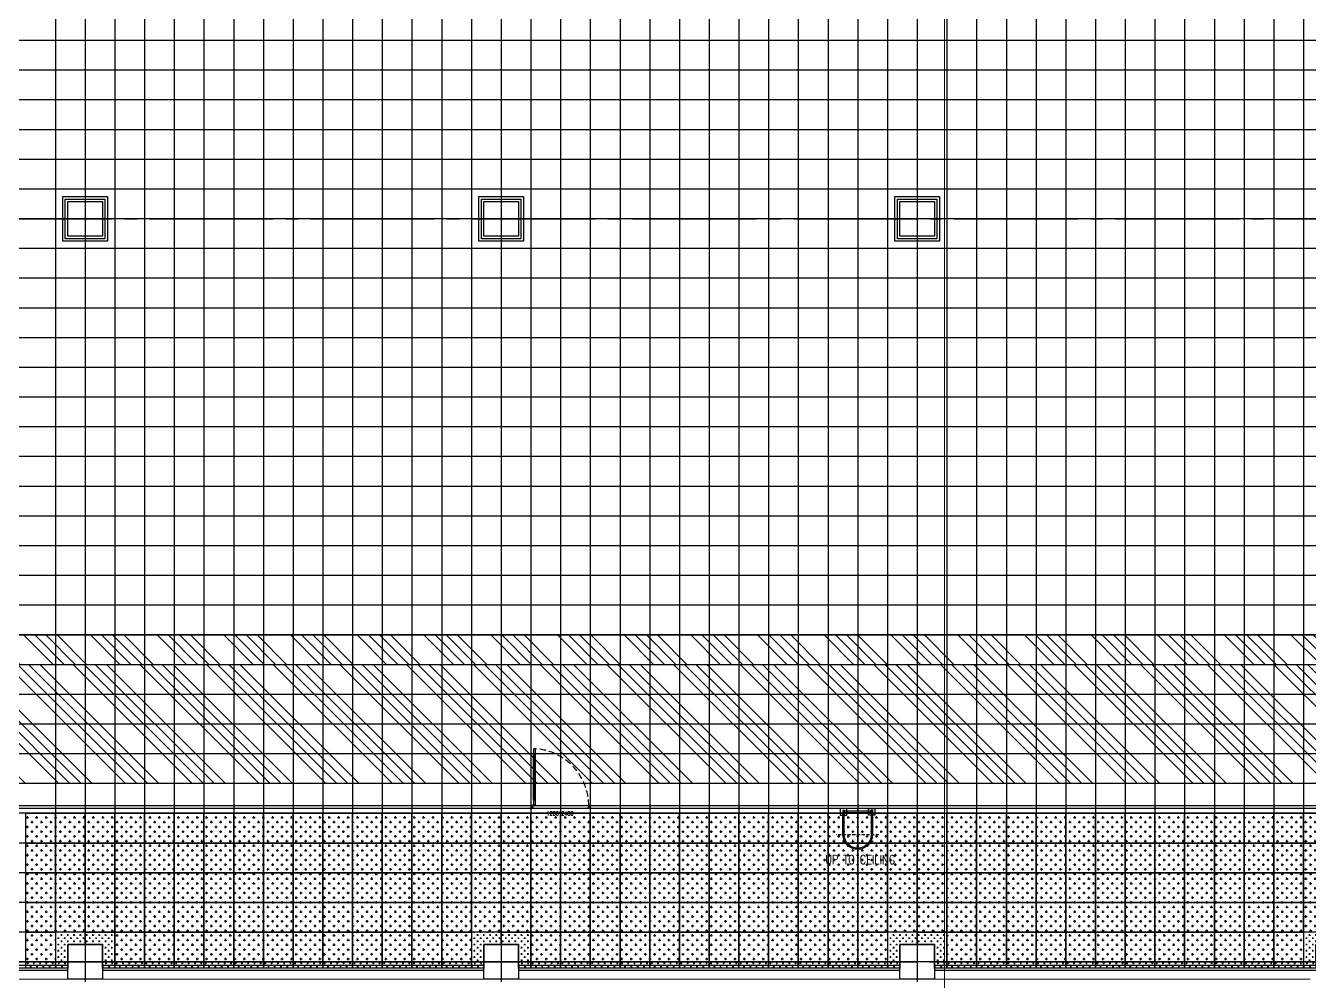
# Model space of a CAD drawing. Header units: millimetres. Extents: x -960 to 41501, y -1010 to 11880.
# Drawn here: x 10080 to 12672, y -39 to 1890 of the extents above; entities that cross this region are included whole.
import ezdxf
from ezdxf.enums import TextEntityAlignment as Align

# ---------------------------------------------------------------- set-up
doc = ezdxf.new("R2010")
doc.units = ezdxf.units.MM
doc.header["$LTSCALE"] = 100
for name, pattern in [('188K-SM-03-F10-ARCH-PA-Y2257103$0$18P6-SM-03-C40-ARCH-PA-Y2211058$0$DASHED', [19.05, 12.7, -6.35]), ('188K-SM-03-F10-ARCH-PA-Y2257103$0$AP5A-SM-03-F20-ARCH-PA-Y2230801+Y2230803$0$ALL-PA-TXT-Y2221201$0$DASHED', [19.05, 12.7, -6.35]), ('X-S-FAB-L10$0$COL-CEN-LIN', [3.25, 2.5, -0.25, 0.25, -0.25])]:
    doc.linetypes.add(name, pattern=pattern)
for name, color, linetype in [('0-XREF', 7, 'Continuous'), ('188K-SM-03-F10-ARCH-PA-Y2257103$0$K-0-TXT-高度', 53, 'Continuous'), ('188K-SM-03-F10-ARCH-PA-Y2257103$0$K-Door', 53, 'Continuous'), ('188K-SM-03-F10-ARCH-PA-Y2257103$0$K-P-LAD-420', 53, 'Continuous'), ('188K-SM-03-F10-ARCH-PA-Y2257103$0$K-P1S-4.2-單抗', 53, 'Continuous'), ('188K-SM-03-F10-ARCH-PA-Y2257103$0$K-岩棉 2hr 7.5-非抗', 53, 'Continuous'), ('188K-SM-03-F10-ARCH-RF-Y2257103$0$K-RF-0.55', 191, 'Continuous'), ('188K-SM-03-F10-ARCH-RF-Y2257103$0$K-RF-0.55-AREA', 6, 'Continuous'), ('188K-SM-03-F10-ARCH-RF-Y2257103$0$K-RF-動線-1500', 5, 'Continuous'), ('188K-SM-03-F10-ARCH-RF-Y2257103$0$K-RF-動線-1500-預降', 14, 'Continuous'), ('188K-SM-03-F10-ARCH-RF-Y2257103$0$K-格柵-不定尺', 80, 'Continuous'), ('188K-SM-03-F10-ARCH-RF-Y2257103$0$K-格柵-整', 30, 'Continuous'), ('X-S-FAB-L10$0$0-DIM-TXT', 8, 'Continuous'), ('X-S-FAB-L10$0$A-WALL-EX', 8, 'Continuous'), ('X-S-FAB-L10$0$BLOCK', 8, 'Continuous'), ('X-S-FAB-L10$0$CCL', 8, 'X-S-FAB-L10$0$COL-CEN-LIN'), ('X-S-FAB-L10$0$COL-S', 8, 'Continuous'), ('X-S-FAB-L10$0$S-FNDN', 8, 'Continuous')]:
    doc.layers.add(name, color=color, linetype=linetype)
doc.styles.add('188K-SM-03-F10-ARCH-PA-Y2257103$0$18P2-XFDP10$0$AA-TXT', font='simplex.shx', dxfattribs={"width": 0.8, "bigfont": 'chineset.shx'})
doc.styles.add('188K-SM-03-F10-ARCH-PA-Y2257103$0$AP5A-SM-03-F20-ARCH-PA-Y2230801+Y2230803$0$ALL-PA-TXT-Y2221201$0$Standard', font='txt.shx', dxfattribs={"bigfont": 'chineset.shx'})
doc.styles.add('X-S-FAB-L10$0$CHINA', font='simplex.shx', dxfattribs={"width": 0.75, "bigfont": 'chineset.shx'})
doc.styles.add('X-S-FAB-L10$0$Standard', font='', dxfattribs={"width": 0.8})
doc.styles.add('X-S-FAB-L10$0$TG_NOTE_TEXT', font='simplex.shx', dxfattribs={"width": 0.75, "bigfont": 'chineset.shx'})
doc.styles.get('X-S-FAB-L10$0$Standard').set_extended_font_data('Microsoft JhengHei')
pattern_1 = [(0, (7560, -8950), (6.35, 6.35), [3.175, -9.525]), (90, (7561.587, -8951.5875), (-6.35, 6.35), [3.175, -9.525])]
pattern_2 = [(0, (8399.9996, -8950.016), (6.35, 6.35), [3.175, -9.525]), (90, (8401.587, -8951.6035), (-6.35, 6.35), [3.175, -9.525])]

# ---------------------------------------------------------------- blocks, each defined once
blk = doc.blocks.new('X-S-FAB-L10$0$FAB2-L05')
at = {"layer": 'X-S-FAB-L10$0$CCL'}
for p, q in [((-15960, 11005), (-15960, 0)), ((-15120, 11005), (-15120, 0)), ((-14280, 11005), (-14280, 0)), ((-26880, 2220), (1210, 2220)), ((-26880, 720), (1210, 720))]:
    blk.add_line(p, q, dxfattribs=at)
at = {"layer": 'X-S-FAB-L10$0$COL-S'}
for points in [[(-15995, 2255), (-15925, 2255), (-15925, 2185), (-15995, 2185)], [(-15155, 2255), (-15085, 2255), (-15085, 2185), (-15155, 2185)], [(-14315, 2255), (-14245, 2255), (-14245, 2185), (-14315, 2185)], [(-15995, 755), (-15925, 755), (-15925, 685), (-15995, 685)], [(-15155, 755), (-15085, 755), (-15085, 685), (-15155, 685)], [(-14315, 755), (-14245, 755), (-14245, 685), (-14315, 685)]]:
    blk.add_lwpolyline(points, close=True, dxfattribs=at)
blk = doc.blocks.new('X-S-FAB-L10')
at = {"layer": 'X-S-FAB-L10$0$A-WALL-EX', "lineweight": 0, "flags": 128}
blk.add_lwpolyline([(12673.5, -35), (7705, -35)], dxfattribs=at)
at = {"layer": 'X-S-FAB-L10$0$COL-S'}
for p, q in [((10165, 1535), (10235, 1535)), ((10165, 1465), (10165, 1535)), ((10235, 1535), (10235, 1465)), ((11005, 1535), (11075, 1535)), ((11005, 1465), (11005, 1535)), ((11075, 1535), (11075, 1465)), ((11845, 1535), (11915, 1535)), ((11845, 1465), (11845, 1535)), ((11915, 1535), (11915, 1465)), ((10235, 1465), (10165, 1465)), ((11075, 1465), (11005, 1465)), ((11915, 1465), (11845, 1465)), ((10165, 35), (10235, 35)), ((10165, -35), (10165, 35)), ((10235, 35), (10235, -35)), ((11005, 35), (11075, 35)), ((11005, -35), (11005, 35)), ((11075, 35), (11075, -35)), ((11845, 35), (11915, 35)), ((11845, -35), (11845, 35)), ((11915, 35), (11915, -35)), ((10235, -35), (10165, -35)), ((11075, -35), (11005, -35)), ((11915, -35), (11845, -35))]:
    blk.add_line(p, q, dxfattribs=at)
at = {"layer": 'X-S-FAB-L10$0$S-FNDN', "lineweight": 0, "flags": 128}
for points in [[(11935, 9055), (4350, 9055), (4350, 7470), (9330, 7470), (9330, -55), (11935, -55), (11935, 4530), (11070, 4530), (11070, 5003), (11935, 5003)], [(11070, 4530), (11935, 4530), (11935, -55), (12665, -55), (12665, -270), (15175, -270), (15175, -55), (15905, -55), (15905, 4530), (16672.5, 4530), (16672.5, 5003), (15905, 5003), (15905, 9055), (11935, 9055), (11935, 5003), (11070, 5003)]]:
    blk.add_lwpolyline(points, close=True, dxfattribs=at)
at = {"layer": 'X-S-FAB-L10$0$BLOCK'}
blk.add_blockref('X-S-FAB-L10$0$FAB2-L05', (26160, -720), dxfattribs=at)
at = {"style": 'X-S-FAB-L10$0$TG_NOTE_TEXT', "width": 0.5, "flags": 1}
for p in [(7463.3, 9020), (18268.3, 8649), (11197.8, 4800.2), (16485.8, 4800.2), (25420.3, 2635), (13360, 320, 0), (7463.3, -33.3)]:
    blk.add_attdef('WH', text='', height=20, dxfattribs=at).set_placement(p, align=Align.BOTTOM_LEFT)
at = {"width": 0.5}
for style, p in [('X-S-FAB-L10$0$TG_NOTE_TEXT', (7585, 9020)), ('X-S-FAB-L10$0$TG_NOTE_TEXT', (18390, 8649)), ('X-S-FAB-L10$0$TG_NOTE_TEXT', (11117.5, 4813.5)), ('X-S-FAB-L10$0$TG_NOTE_TEXT', (16607.5, 4813.5)), ('X-S-FAB-L10$0$TG_NOTE_TEXT', (25350, 2635)), ('X-S-FAB-L10$0$Standard', (13129.4, 325, 0)), ('X-S-FAB-L10$0$TG_NOTE_TEXT', (7585, -20))]:
    blk.add_attdef('DESC', text='', height=10, dxfattribs=dict(at, style=style)).set_placement(p, align=Align.BOTTOM_LEFT)
for tag, style, p in [('TYPE', 'X-S-FAB-L10$0$TG_NOTE_TEXT', (7619.3, 9020)), ('NO', 'X-S-FAB-L10$0$TG_NOTE_TEXT', (7650.1, 9020)), ('TYPE', 'X-S-FAB-L10$0$TG_NOTE_TEXT', (18424.2, 8649)), ('NO', 'X-S-FAB-L10$0$TG_NOTE_TEXT', (18455, 8649)), ('NO', 'X-S-FAB-L10$0$TG_NOTE_TEXT', (11088.6, 4813.5)), ('TYPE', 'X-S-FAB-L10$0$TG_NOTE_TEXT', (11151.8, 4813.5)), ('TYPE', 'X-S-FAB-L10$0$TG_NOTE_TEXT', (16641.8, 4813.5)), ('NO', 'X-S-FAB-L10$0$TG_NOTE_TEXT', (16672.6, 4813.5)), ('NO', 'X-S-FAB-L10$0$TG_NOTE_TEXT', (25313, 2635)), ('TYPE', 'X-S-FAB-L10$0$TG_NOTE_TEXT', (25350, 2635)), ('NO', 'X-S-FAB-L10$0$Standard', (13100, 320, 0)), ('TYPE', 'X-S-FAB-L10$0$Standard', (13129.4, 320, 0)), ('TYPE', 'X-S-FAB-L10$0$TG_NOTE_TEXT', (7619.3, -20)), ('NO', 'X-S-FAB-L10$0$TG_NOTE_TEXT', (7650.1, -20))]:
    blk.add_attdef(tag, text='', height=10, dxfattribs=dict(at, style=style)).set_placement(p, align=Align.BOTTOM_RIGHT)
at = {"style": 'X-S-FAB-L10$0$TG_NOTE_TEXT', "width": 0.5, "flags": 1}
for rotation, p in [(180, (43, 7480)), (180, (943, 7480)), (90, (24310, 3717.8)), (270, (17080, 1711.7))]:
    blk.add_attdef('WH', text='', height=20, rotation=rotation, dxfattribs=at).set_placement(p, align=Align.BOTTOM_LEFT)
at = {"width": 0.5}
for rotation, style, p in [(180, 'X-S-FAB-L10$0$Standard', (317.6, 7480)), (180, 'X-S-FAB-L10$0$Standard', (1217.6, 7480)), (90, 'X-S-FAB-L10$0$TG_NOTE_TEXT', (24310, 3647.5)), (270, 'X-S-FAB-L10$0$TG_NOTE_TEXT', (17080, 1605))]:
    blk.add_attdef('DESC', text='', height=10, rotation=rotation, dxfattribs=dict(at, style=style)).set_placement(p, align=Align.BOTTOM_LEFT)
for tag, rotation, style, p in [('TYPE', 180, 'X-S-FAB-L10$0$Standard', (317.6, 7480)), ('NO', 180, 'X-S-FAB-L10$0$Standard', (347, 7480)), ('TYPE', 180, 'X-S-FAB-L10$0$Standard', (1217.6, 7480)), ('NO', 180, 'X-S-FAB-L10$0$Standard', (1247, 7480)), ('TYPE', 90, 'X-S-FAB-L10$0$TG_NOTE_TEXT', (24310, 3647.5)), ('NO', 90, 'X-S-FAB-L10$0$TG_NOTE_TEXT', (24310, 3610.5)), ('TYPE', 270, 'X-S-FAB-L10$0$TG_NOTE_TEXT', (17080, 1605)), ('NO', 270, 'X-S-FAB-L10$0$TG_NOTE_TEXT', (17080, 1573))]:
    blk.add_attdef(tag, text='', height=10, rotation=rotation, dxfattribs=dict(at, style=style)).set_placement(p, align=Align.BOTTOM_RIGHT)
at = {"layer": 'X-S-FAB-L10$0$0-DIM-TXT', "style": 'X-S-FAB-L10$0$CHINA', "width": 0.75}
for p in [(667.4, 7855.1, -2689.4), (22627.4, 6728.8), (25644.7, 6728.8), (24778.8, 5569.1), (1118.3, 4980), (417.8, 4594.6), (23874.8, 4355), (22927.4, 4330.1), (23749.9, 3901.4), (417.8, 3765.2), (1118.3, 3730), (417.8, 3115.8), (536.9, 2227.8), (16909, 1782.7), (888.4, 880.5), (16977.4, 750), (18878.8, 750), (25641.2, 553.2), (21364, 526.9)]:
    blk.add_attdef('HIG', text='', height=80, dxfattribs=at).set_placement(p, align=Align.MIDDLE_LEFT)
blk = doc.blocks.new('188K-SM-03-F10-ARCH-RF-Y2257103$0$格柵-60x60')
h = blk.add_hatch()
h.set_pattern_fill('CROSS', color=256, scale=1.5)
h.set_pattern_definition([(0, (-67309.572, -18158.226), (9.525, 9.525), [4.7625, -14.2875]), (90, (-67307.191, -18160.607), (-9.525, 9.525), [4.7625, -14.2875])])
h.paths.add_polyline_path([(0, 60), (60, 60), (60, 0), (0, 0)])
blk.add_lwpolyline([(0, 60), (60, 60), (60, 0), (0, 0)], close=True)
blk = doc.blocks.new('188K-SM-03-F10-ARCH-RF-Y2257103')
at = {"layer": '188K-SM-03-F10-ARCH-RF-Y2257103$0$K-RF-動線-1500'}
h = blk.add_hatch(dxfattribs=at)
h.set_pattern_fill('ANSI34', color=256, scale=5, angle=90)
h.paths.add_polyline_path([(1845, 600.1), (16750, 600), (16750, 360), (1845, 360)])
at = {"layer": '188K-SM-03-F10-ARCH-RF-Y2257103$0$K-RF-動線-1500-預降'}
h = blk.add_hatch(dxfattribs=at)
h.set_pattern_fill('ANSI34', color=256, scale=5, angle=90)
h.set_pattern_definition([(135, (-310, 0.09), (-67.3519, -67.3519), []), (135, (-310, 22.54), (-67.3519, -67.3519), []), (135, (-310, 44.99), (-67.3519, -67.3519), []), (135, (-310, 67.44), (-67.3519, -67.3519), [])])
h.paths.add_polyline_path([(1845, 660.1), (16440, 659.9), (16440, 599.9), (1845, 600.1)])
at = {"layer": '188K-SM-03-F10-ARCH-RF-Y2257103$0$K-格柵-不定尺'}
h = blk.add_hatch(dxfattribs=at)
h.set_pattern_fill('CROSS', color=256)
h.set_pattern_definition(pattern_1)
edge = h.paths.add_edge_path()
edge.add_line((10140, 0), (10165, 0))
edge.add_line((10165, 0), (10165, 35))
edge.add_line((10165, 35), (10200, 35))
edge.add_line((10200, 35), (10200, 60))
edge.add_line((10200, 60), (10140, 60))
edge.add_line((10140, 60), (10140, 0))
h = blk.add_hatch(dxfattribs=at)
h.set_pattern_fill('CROSS', color=256)
h.set_pattern_definition(pattern_1)
edge = h.paths.add_edge_path()
edge.add_line((10260, 0), (10235, 0))
edge.add_line((10235, 0), (10235, 35))
edge.add_line((10235, 35), (10200, 35))
edge.add_line((10200, 35), (10200, 60))
edge.add_line((10200, 60), (10260, 60))
edge.add_line((10260, 60), (10260, 0))
h = blk.add_hatch(dxfattribs=at)
h.set_pattern_fill('CROSS', color=256)
h.set_pattern_definition(pattern_2)
edge = h.paths.add_edge_path()
edge.add_line((10980, 0), (11005, 0))
edge.add_line((11005, 0), (11005, 35))
edge.add_line((11005, 35), (11040, 35))
edge.add_line((11040, 35), (11040, 60))
edge.add_line((11040, 60), (10980, 60))
edge.add_line((10980, 60), (10980, 0))
h = blk.add_hatch(dxfattribs=at)
h.set_pattern_fill('CROSS', color=256)
h.set_pattern_definition(pattern_2)
edge = h.paths.add_edge_path()
edge.add_line((11100, 0), (11075, 0))
edge.add_line((11075, 0), (11075, 35))
edge.add_line((11075, 35), (11040, 35))
edge.add_line((11040, 35), (11040, 60))
edge.add_line((11040, 60), (11100, 60))
edge.add_line((11100, 60), (11100, 0))
h = blk.add_hatch(dxfattribs=at)
h.set_pattern_fill('CROSS', color=256)
h.set_pattern_definition([(0, (9239.9994, -8950), (6.35, 6.35), [3.175, -9.525]), (90, (9241.587, -8951.5875), (-6.35, 6.35), [3.175, -9.525])])
edge = h.paths.add_edge_path()
edge.add_line((11820, 0), (11845, 0))
edge.add_line((11845, 0), (11845, 35))
edge.add_line((11845, 35), (11880, 35))
edge.add_line((11880, 35), (11880, 60))
edge.add_line((11880, 60), (11820, 60))
edge.add_line((11820, 60), (11820, 0))
h = blk.add_hatch(dxfattribs=at)
h.set_pattern_fill('CROSS', color=256)
h.set_pattern_definition([(0, (9240, -8950), (6.35, 6.35), [3.175, -9.525]), (90, (9241.5875, -8951.5875), (-6.35, 6.35), [3.175, -9.525])])
edge = h.paths.add_edge_path()
edge.add_line((11940, 0), (11915, 0))
edge.add_line((11915, 0), (11915, 35))
edge.add_line((11915, 35), (11880, 35))
edge.add_line((11880, 35), (11880, 60))
edge.add_line((11880, 60), (11940, 60))
edge.add_line((11940, 60), (11940, 0))
h = blk.add_hatch(dxfattribs=at)
h.set_pattern_fill('CROSS', color=256)
h.set_pattern_definition([(0, (10079.999, -8950), (6.35, 6.35), [3.175, -9.525]), (90, (10081.587, -8951.5875), (-6.35, 6.35), [3.175, -9.525])])
edge = h.paths.add_edge_path()
edge.add_line((12660, 0), (12685, 0))
edge.add_line((12685, 0), (12685, 35))
edge.add_line((12685, 35), (12720, 35))
edge.add_line((12720, 35), (12720, 60))
edge.add_line((12720, 60), (12660, 60))
edge.add_line((12660, 60), (12660, 0))
h = blk.add_hatch(dxfattribs=at)
h.set_pattern_fill('CROSS', color=256)
h.set_pattern_definition([(0, (7955.0004, -8949.99), (6.35, 6.35), [3.175, -9.525]), (90, (7956.588, -8951.5775), (-6.35, 6.35), [3.175, -9.525])])
h.paths.add_polyline_path([(10080, 0), (10140, 0), (10140, -12.5), (10080, -12.5)])
h = blk.add_hatch(dxfattribs=at)
h.set_pattern_fill('CROSS', color=256)
h.set_pattern_definition([(0, (8974.9996, -8949.99), (6.35, 6.35), [3.175, -9.525]), (90, (8976.587, -8951.5775), (-6.35, 6.35), [3.175, -9.525])])
h.paths.add_polyline_path([(11100, 0), (11160, 0), (11160, -12.5), (11100, -12.5)])
h = blk.add_hatch(dxfattribs=at)
h.set_pattern_fill('CROSS', color=256)
h.set_pattern_definition([(0, (9035, -8949.99), (6.35, 6.35), [3.175, -9.525]), (90, (9036.587, -8951.5775), (-6.35, 6.35), [3.175, -9.525])])
h.paths.add_polyline_path([(11160, 0), (11220, 0), (11220, -12.5), (11160, -12.5)])
h = blk.add_hatch(dxfattribs=at)
h.set_pattern_fill('CROSS', color=256)
h.set_pattern_definition([(0, (9095, -8949.99), (6.35, 6.35), [3.175, -9.525]), (90, (9096.5874, -8951.5775), (-6.35, 6.35), [3.175, -9.525])])
h.paths.add_polyline_path([(11220, 0), (11280, 0), (11280, -12.5), (11220, -12.5)])
h = blk.add_hatch(dxfattribs=at)
h.set_pattern_fill('CROSS', color=256)
h.set_pattern_definition([(0, (9155, -8949.99), (6.35, 6.35), [3.175, -9.525]), (90, (9156.5875, -8951.5775), (-6.35, 6.35), [3.175, -9.525])])
h.paths.add_polyline_path([(11280, 0), (11340, 0), (11340, -12.5), (11280, -12.5)])
h = blk.add_hatch(dxfattribs=at)
h.set_pattern_fill('CROSS', color=256)
h.set_pattern_definition([(0, (9215, -8949.99), (6.35, 6.35), [3.175, -9.525]), (90, (9216.5876, -8951.5775), (-6.35, 6.35), [3.175, -9.525])])
h.paths.add_polyline_path([(11340, 0), (11400, 0), (11400, -12.5), (11340, -12.5)])
h = blk.add_hatch(dxfattribs=at)
h.set_pattern_fill('CROSS', color=256)
h.set_pattern_definition([(0, (9275, -8949.99), (6.35, 6.35), [3.175, -9.525]), (90, (9276.588, -8951.5775), (-6.35, 6.35), [3.175, -9.525])])
h.paths.add_polyline_path([(11400, 0), (11460, 0), (11460, -12.5), (11400, -12.5)])
h = blk.add_hatch(dxfattribs=at)
h.set_pattern_fill('CROSS', color=256)
h.set_pattern_definition([(0, (9335.0004, -8949.99), (6.35, 6.35), [3.175, -9.525]), (90, (9336.588, -8951.5775), (-6.35, 6.35), [3.175, -9.525])])
h.paths.add_polyline_path([(11460, 0), (11520, 0), (11520, -12.5), (11460, -12.5)])
h = blk.add_hatch(dxfattribs=at)
h.set_pattern_fill('CROSS', color=256)
h.set_pattern_definition([(0, (9395.0006, -8949.99), (6.35, 6.35), [3.175, -9.525]), (90, (9396.588, -8951.5775), (-6.35, 6.35), [3.175, -9.525])])
h.paths.add_polyline_path([(11520, 0), (11580, 0), (11580, -12.5), (11520, -12.5)])
h = blk.add_hatch(dxfattribs=at)
h.set_pattern_fill('CROSS', color=256)
h.set_pattern_definition([(0, (9455, -8949.99), (6.35, 6.35), [3.175, -9.525]), (90, (9456.587, -8951.5775), (-6.35, 6.35), [3.175, -9.525])])
h.paths.add_polyline_path([(11580, 0), (11640, 0), (11640, -12.5), (11580, -12.5)])
h = blk.add_hatch(dxfattribs=at)
h.set_pattern_fill('CROSS', color=256)
h.set_pattern_definition([(0, (9515, -8949.99), (6.35, 6.35), [3.175, -9.525]), (90, (9516.5874, -8951.5775), (-6.35, 6.35), [3.175, -9.525])])
h.paths.add_polyline_path([(11640, 0), (11700, 0), (11700, -12.5), (11640, -12.5)])
h = blk.add_hatch(dxfattribs=at)
h.set_pattern_fill('CROSS', color=256)
h.set_pattern_definition([(0, (9575, -8949.99), (6.35, 6.35), [3.175, -9.525]), (90, (9576.5875, -8951.5775), (-6.35, 6.35), [3.175, -9.525])])
h.paths.add_polyline_path([(11700, 0), (11760, 0), (11760, -12.5), (11700, -12.5)])
h = blk.add_hatch(dxfattribs=at)
h.set_pattern_fill('CROSS', color=256)
h.set_pattern_definition([(0, (9635, -8949.99), (6.35, 6.35), [3.175, -9.525]), (90, (9636.5876, -8951.5775), (-6.35, 6.35), [3.175, -9.525])])
h.paths.add_polyline_path([(11760, 0), (11820, 0), (11820, -12.5), (11760, -12.5)])
h = blk.add_hatch(dxfattribs=at)
h.set_pattern_fill('CROSS', color=256)
h.set_pattern_definition([(0, (10499.999, -8949.99), (6.35, 6.35), [3.175, -9.525]), (90, (10501.587, -8951.5775), (-6.35, 6.35), [3.175, -9.525])])
h.paths.add_polyline_path([(12660, 0), (12685, 0), (12685, -12.5), (12660, -12.5)])
h = blk.add_hatch(dxfattribs=at)
h.set_pattern_fill('CROSS', color=256)
h.set_pattern_definition([(0, (7980, -8950), (6.35, 6.35), [3.175, -9.525]), (90, (7981.5874, -8951.5875), (-6.35, 6.35), [3.175, -9.525])])
h.paths.add_polyline_path([(10140, 0), (10165, 0), (10165, -12.5), (10140, -12.5)])
h = blk.add_hatch(dxfattribs=at)
h.set_pattern_fill('CROSS', color=256)
h.set_pattern_definition([(0, (8075, -8950), (6.35, 6.35), [3.175, -9.525]), (90, (8076.587, -8951.5875), (-6.35, 6.35), [3.175, -9.525])])
h.paths.add_polyline_path([(10235, 0), (10260, 0), (10260, -12.5), (10235, -12.5)])
h = blk.add_hatch(dxfattribs=at)
h.set_pattern_fill('CROSS', color=256)
h.set_pattern_definition([(0, (8135, -8950.006), (6.35, 6.35), [3.175, -9.525]), (90, (8136.587, -8951.5935), (-6.35, 6.35), [3.175, -9.525])])
h.paths.add_polyline_path([(10260, 0), (10320, 0), (10320, -12.5), (10260, -12.5)])
h = blk.add_hatch(dxfattribs=at)
h.set_pattern_fill('CROSS', color=256)
h.set_pattern_definition([(0, (8195, -8950.006), (6.35, 6.35), [3.175, -9.525]), (90, (8196.5874, -8951.5935), (-6.35, 6.35), [3.175, -9.525])])
h.paths.add_polyline_path([(10320, 0), (10380, 0), (10380, -12.5), (10320, -12.5)])
h = blk.add_hatch(dxfattribs=at)
h.set_pattern_fill('CROSS', color=256)
h.set_pattern_definition([(0, (8255, -8950.006), (6.35, 6.35), [3.175, -9.525]), (90, (8256.5875, -8951.5935), (-6.35, 6.35), [3.175, -9.525])])
h.paths.add_polyline_path([(10380, 0), (10440, 0), (10440, -12.5), (10380, -12.5)])
h = blk.add_hatch(dxfattribs=at)
h.set_pattern_fill('CROSS', color=256)
h.set_pattern_definition([(0, (8315, -8950.006), (6.35, 6.35), [3.175, -9.525]), (90, (8316.5876, -8951.5935), (-6.35, 6.35), [3.175, -9.525])])
h.paths.add_polyline_path([(10440, 0), (10500, 0), (10500, -12.5), (10440, -12.5)])
h = blk.add_hatch(dxfattribs=at)
h.set_pattern_fill('CROSS', color=256)
h.set_pattern_definition([(0, (8375, -8950.006), (6.35, 6.35), [3.175, -9.525]), (90, (8376.588, -8951.5935), (-6.35, 6.35), [3.175, -9.525])])
h.paths.add_polyline_path([(10500, 0), (10560, 0), (10560, -12.5), (10500, -12.5)])
h = blk.add_hatch(dxfattribs=at)
h.set_pattern_fill('CROSS', color=256)
h.set_pattern_definition([(0, (8435.0004, -8950.006), (6.35, 6.35), [3.175, -9.525]), (90, (8436.588, -8951.5935), (-6.35, 6.35), [3.175, -9.525])])
h.paths.add_polyline_path([(10560, 0), (10620, 0), (10620, -12.5), (10560, -12.5)])
h = blk.add_hatch(dxfattribs=at)
h.set_pattern_fill('CROSS', color=256)
h.set_pattern_definition([(0, (8495.0006, -8950.006), (6.35, 6.35), [3.175, -9.525]), (90, (8496.588, -8951.5935), (-6.35, 6.35), [3.175, -9.525])])
h.paths.add_polyline_path([(10620, 0), (10680, 0), (10680, -12.5), (10620, -12.5)])
h = blk.add_hatch(dxfattribs=at)
h.set_pattern_fill('CROSS', color=256)
h.set_pattern_definition([(0, (8555.001, -8950.006), (6.35, 6.35), [3.175, -9.525]), (90, (8556.588, -8951.5935), (-6.35, 6.35), [3.175, -9.525])])
h.paths.add_polyline_path([(10680, 0), (10740, 0), (10740, -12.5), (10680, -12.5)])
h = blk.add_hatch(dxfattribs=at)
h.set_pattern_fill('CROSS', color=256)
h.set_pattern_definition([(0, (8615, -8950.006), (6.35, 6.35), [3.175, -9.525]), (90, (8616.5874, -8951.5935), (-6.35, 6.35), [3.175, -9.525])])
h.paths.add_polyline_path([(10740, 0), (10800, 0), (10800, -12.5), (10740, -12.5)])
h = blk.add_hatch(dxfattribs=at)
h.set_pattern_fill('CROSS', color=256)
h.set_pattern_definition([(0, (8675, -8950.006), (6.35, 6.35), [3.175, -9.525]), (90, (8676.5875, -8951.5935), (-6.35, 6.35), [3.175, -9.525])])
h.paths.add_polyline_path([(10800, 0), (10860, 0), (10860, -12.5), (10800, -12.5)])
h = blk.add_hatch(dxfattribs=at)
h.set_pattern_fill('CROSS', color=256)
h.set_pattern_definition([(0, (8735, -8950.006), (6.35, 6.35), [3.175, -9.525]), (90, (8736.5876, -8951.5935), (-6.35, 6.35), [3.175, -9.525])])
h.paths.add_polyline_path([(10860, 0), (10920, 0), (10920, -12.5), (10860, -12.5)])
h = blk.add_hatch(dxfattribs=at)
h.set_pattern_fill('CROSS', color=256)
h.set_pattern_definition([(0, (8795, -8950.006), (6.35, 6.35), [3.175, -9.525]), (90, (8796.588, -8951.5935), (-6.35, 6.35), [3.175, -9.525])])
h.paths.add_polyline_path([(10920, 0), (10980, 0), (10980, -12.5), (10920, -12.5)])
h = blk.add_hatch(dxfattribs=at)
h.set_pattern_fill('CROSS', color=256)
h.set_pattern_definition([(0, (8820, -8950.016), (6.35, 6.35), [3.175, -9.525]), (90, (8821.587, -8951.6035), (-6.35, 6.35), [3.175, -9.525])])
h.paths.add_polyline_path([(10980, 0), (11005, 0), (11005, -12.5), (10980, -12.5)])
h = blk.add_hatch(dxfattribs=at)
h.set_pattern_fill('CROSS', color=256)
h.set_pattern_definition([(0, (8914.9996, -8950.016), (6.35, 6.35), [3.175, -9.525]), (90, (8916.587, -8951.6035), (-6.35, 6.35), [3.175, -9.525])])
h.paths.add_polyline_path([(11075, 0), (11100, 0), (11100, -12.5), (11075, -12.5)])
h = blk.add_hatch(dxfattribs=at)
h.set_pattern_fill('CROSS', color=256)
h.set_pattern_definition([(0, (9659.9996, -8950), (6.35, 6.35), [3.175, -9.525]), (90, (9661.587, -8951.5875), (-6.35, 6.35), [3.175, -9.525])])
h.paths.add_polyline_path([(11820, 0), (11845, 0), (11845, -12.5), (11820, -12.5)])
h = blk.add_hatch(dxfattribs=at)
h.set_pattern_fill('CROSS', color=256)
h.set_pattern_definition([(0, (9755, -8950), (6.35, 6.35), [3.175, -9.525]), (90, (9756.5876, -8951.5875), (-6.35, 6.35), [3.175, -9.525])])
h.paths.add_polyline_path([(11915, 0), (11940, 0), (11940, -12.5), (11915, -12.5)])
h = blk.add_hatch(dxfattribs=at)
h.set_pattern_fill('CROSS', color=256)
h.set_pattern_definition([(0, (9814.9996, -8950), (6.35, 6.35), [3.175, -9.525]), (90, (9816.587, -8951.5875), (-6.35, 6.35), [3.175, -9.525])])
h.paths.add_polyline_path([(11940, 0), (12000, 0), (12000, -12.5), (11940, -12.5)])
h = blk.add_hatch(dxfattribs=at)
h.set_pattern_fill('CROSS', color=256)
h.set_pattern_definition([(0, (9875, -8950), (6.35, 6.35), [3.175, -9.525]), (90, (9876.587, -8951.5875), (-6.35, 6.35), [3.175, -9.525])])
h.paths.add_polyline_path([(12000, 0), (12060, 0), (12060, -12.5), (12000, -12.5)])
h = blk.add_hatch(dxfattribs=at)
h.set_pattern_fill('CROSS', color=256)
h.set_pattern_definition([(0, (9935, -8950), (6.35, 6.35), [3.175, -9.525]), (90, (9936.5874, -8951.5875), (-6.35, 6.35), [3.175, -9.525])])
h.paths.add_polyline_path([(12060, 0), (12120, 0), (12120, -12.5), (12060, -12.5)])
h = blk.add_hatch(dxfattribs=at)
h.set_pattern_fill('CROSS', color=256)
h.set_pattern_definition([(0, (9995, -8950), (6.35, 6.35), [3.175, -9.525]), (90, (9996.5875, -8951.5875), (-6.35, 6.35), [3.175, -9.525])])
h.paths.add_polyline_path([(12120, 0), (12180, 0), (12180, -12.5), (12120, -12.5)])
h = blk.add_hatch(dxfattribs=at)
h.set_pattern_fill('CROSS', color=256)
h.set_pattern_definition([(0, (10055, -8950), (6.35, 6.35), [3.175, -9.525]), (90, (10056.5876, -8951.5875), (-6.35, 6.35), [3.175, -9.525])])
h.paths.add_polyline_path([(12180, 0), (12240, 0), (12240, -12.5), (12180, -12.5)])
h = blk.add_hatch(dxfattribs=at)
h.set_pattern_fill('CROSS', color=256)
h.set_pattern_definition([(0, (10115, -8950), (6.35, 6.35), [3.175, -9.525]), (90, (10116.588, -8951.5875), (-6.35, 6.35), [3.175, -9.525])])
h.paths.add_polyline_path([(12240, 0), (12300, 0), (12300, -12.5), (12240, -12.5)])
h = blk.add_hatch(dxfattribs=at)
h.set_pattern_fill('CROSS', color=256)
h.set_pattern_definition([(0, (10175.0004, -8950), (6.35, 6.35), [3.175, -9.525]), (90, (10176.588, -8951.5875), (-6.35, 6.35), [3.175, -9.525])])
h.paths.add_polyline_path([(12300, 0), (12360, 0), (12360, -12.5), (12300, -12.5)])
h = blk.add_hatch(dxfattribs=at)
h.set_pattern_fill('CROSS', color=256)
h.set_pattern_definition([(0, (10235.0006, -8950), (6.35, 6.35), [3.175, -9.525]), (90, (10236.588, -8951.5875), (-6.35, 6.35), [3.175, -9.525])])
h.paths.add_polyline_path([(12360, 0), (12420, 0), (12420, -12.5), (12360, -12.5)])
h = blk.add_hatch(dxfattribs=at)
h.set_pattern_fill('CROSS', color=256)
h.set_pattern_definition([(0, (10295, -8950), (6.35, 6.35), [3.175, -9.525]), (90, (10296.587, -8951.5875), (-6.35, 6.35), [3.175, -9.525])])
h.paths.add_polyline_path([(12420, 0), (12480, 0), (12480, -12.5), (12420, -12.5)])
h = blk.add_hatch(dxfattribs=at)
h.set_pattern_fill('CROSS', color=256)
h.set_pattern_definition([(0, (10355, -8950), (6.35, 6.35), [3.175, -9.525]), (90, (10356.5874, -8951.5875), (-6.35, 6.35), [3.175, -9.525])])
h.paths.add_polyline_path([(12480, 0), (12540, 0), (12540, -12.5), (12480, -12.5)])
h = blk.add_hatch(dxfattribs=at)
h.set_pattern_fill('CROSS', color=256)
h.set_pattern_definition([(0, (10415, -8950), (6.35, 6.35), [3.175, -9.525]), (90, (10416.5875, -8951.5875), (-6.35, 6.35), [3.175, -9.525])])
h.paths.add_polyline_path([(12540, 0), (12600, 0), (12600, -12.5), (12540, -12.5)])
h = blk.add_hatch(dxfattribs=at)
h.set_pattern_fill('CROSS', color=256)
h.set_pattern_definition([(0, (10475, -8950), (6.35, 6.35), [3.175, -9.525]), (90, (10476.5876, -8951.5875), (-6.35, 6.35), [3.175, -9.525])])
h.paths.add_polyline_path([(12600, 0), (12660, 0), (12660, -12.5), (12600, -12.5)])
at = {"layer": '188K-SM-03-F10-ARCH-RF-Y2257103$0$K-RF-0.55'}
for p, q in [((12420, 9035), (12420, -12.5)), ((12480, 9035), (12480, -12.5)), ((12540, 9035), (12540, -12.5)), ((12600, 9035), (12600, -12.5)), ((12660, 9035), (12660, -12.5)), ((10140, 9012.5), (10140, -12.5)), ((10260, 9012.5), (10260, -12.5)), ((10320, 9012.5), (10320, -12.5)), ((10380, 9012.5), (10380, -12.5)), ((10440, 9012.5), (10440, -12.5)), ((10500, 9012.5), (10500, -12.5)), ((10560, 9012.5), (10560, -12.5)), ((10620, 9012.5), (10620, -12.5)), ((10680, 9012.5), (10680, -12.5)), ((10740, 9012.5), (10740, -12.5)), ((10800, 9012.5), (10800, -12.5)), ((10860, 9012.5), (10860, -12.5)), ((10920, 9012.5), (10920, -12.5)), ((10980, 9012.5), (10980, -12.5)), ((11820, 9012.5), (11820, -12.5)), ((11940, 8990), (11940, -12.5)), ((12000, 8990), (12000, -12.5)), ((12060, 8990), (12060, -12.5)), ((12120, 8990), (12120, -12.5)), ((12180, 8990), (12180, -12.5)), ((12240, 8990), (12240, -12.5)), ((12300, 8990), (12300, -12.5)), ((12360, 8990), (12360, -12.5)), ((10200, 8965), (10200, 35)), ((11880, 8965), (11880, 35)), ((11100, 4517.5), (11100, -12.5)), ((11160, 4517.5), (11160, -12.5)), ((11220, 4517.5), (11220, -12.5)), ((11280, 4517.5), (11280, -12.5)), ((11340, 4517.5), (11340, -12.5)), ((11400, 4517.5), (11400, -12.5)), ((11460, 4517.5), (11460, -12.5)), ((11520, 4517.5), (11520, -12.5)), ((11580, 4517.5), (11580, -12.5)), ((11640, 4517.5), (11640, -12.5)), ((11700, 4517.5), (11700, -12.5)), ((11760, 4517.5), (11760, -12.5)), ((11040, 4465), (11040, 35)), ((16750, 1860), (1845, 1860)), ((16750, 1800), (1845, 1800)), ((16750, 1740), (1845, 1740)), ((16750, 1680), (1845, 1680)), ((16750, 1620), (1845, 1620)), ((16750, 1560), (1845, 1560)), ((16750, 1500), (1845, 1500)), ((16750, 1440), (1845, 1440)), ((16750, 1380), (1845, 1380)), ((16750, 1320), (1845, 1320)), ((16750, 1260), (1845, 1260)), ((16750, 1200), (1845, 1200)), ((16750, 1140), (1845, 1140)), ((16750, 1080), (1845, 1080)), ((16750, 1020), (1845, 1020)), ((16750, 960), (1845, 960)), ((16750, 900), (1845, 900)), ((16750, 840), (1845, 840)), ((16750, 780), (1845, 780)), ((16750, 720), (1845, 720)), ((16750, 660), (1845, 660)), ((16750, 600), (1845, 600)), ((16750, 540), (1845, 540)), ((16750, 480), (1845, 480)), ((16750, 420), (1845, 420)), ((16750, 360), (1845, 360)), ((12960, 300), (1845, 300)), ((12960, 240), (1845, 240)), ((12960, 180), (1845, 180)), ((12960, 120), (1845, 120)), ((12960, 60), (1845, 60)), ((16750, 0), (1845, 0))]:
    blk.add_line(p, q, dxfattribs=at)
at = {"layer": '188K-SM-03-F10-ARCH-RF-Y2257103$0$K-RF-0.55-AREA', "elevation": 0}
blk.add_lwpolyline([(12685, -12.5), (11915, -12.5), (11915, 35), (11845, 35), (11845, -12.5), (11075, -12.5), (11075, 35), (11005, 35), (11005, -12.5), (10235, -12.5), (10235, 35), (10165, 35), (10165, -12.5), (9395, -12.5)], dxfattribs=at)
at = {"layer": '188K-SM-03-F10-ARCH-RF-Y2257103$0$K-RF-0.55-AREA'}
for points in [[(10165, 1535), (10235, 1535), (10235, 1465), (10165, 1465)], [(11005, 1535), (11075, 1535), (11075, 1465), (11005, 1465)], [(11845, 1535), (11915, 1535), (11915, 1465), (11845, 1465)]]:
    blk.add_lwpolyline(points, close=True, dxfattribs=at)
at = {"layer": '188K-SM-03-F10-ARCH-RF-Y2257103$0$K-RF-動線-1500'}
blk.add_lwpolyline([(1845, 600.1), (16750, 600), (16750, 360), (1845, 360)], close=True, dxfattribs=at)
at = {"layer": '188K-SM-03-F10-ARCH-RF-Y2257103$0$K-RF-動線-1500-預降'}
blk.add_lwpolyline([(1845, 660.1), (16440, 659.9), (16440, 599.9), (1845, 600.1)], close=True, dxfattribs=at)
at = {"layer": '188K-SM-03-F10-ARCH-RF-Y2257103$0$K-格柵-不定尺'}
for points in [[(10140, 0), (10165, 0), (10165, 35), (10200, 35), (10200, 60), (10140, 60), (10140, 0)], [(10260, 0), (10235, 0), (10235, 35), (10200, 35), (10200, 60), (10260, 60), (10260, 0)], [(10980, 0), (11005, 0), (11005, 35), (11040, 35), (11040, 60), (10980, 60), (10980, 0)], [(11100, 0), (11075, 0), (11075, 35), (11040, 35), (11040, 60), (11100, 60), (11100, 0)], [(11820, 0), (11845, 0), (11845, 35), (11880, 35), (11880, 60), (11820, 60), (11820, 0)], [(11940, 0), (11915, 0), (11915, 35), (11880, 35), (11880, 60), (11940, 60), (11940, 0)], [(12660, 0), (12685, 0), (12685, 35), (12720, 35), (12720, 60), (12660, 60), (12660, 0)]]:
    blk.add_lwpolyline(points, dxfattribs=at)
for points in [[(10080, 0), (10140, 0), (10140, -12.5), (10080, -12.5)], [(11100, 0), (11160, 0), (11160, -12.5), (11100, -12.5)], [(11160, 0), (11220, 0), (11220, -12.5), (11160, -12.5)], [(11220, 0), (11280, 0), (11280, -12.5), (11220, -12.5)], [(11280, 0), (11340, 0), (11340, -12.5), (11280, -12.5)], [(11340, 0), (11400, 0), (11400, -12.5), (11340, -12.5)], [(11400, 0), (11460, 0), (11460, -12.5), (11400, -12.5)], [(11460, 0), (11520, 0), (11520, -12.5), (11460, -12.5)], [(11520, 0), (11580, 0), (11580, -12.5), (11520, -12.5)], [(11580, 0), (11640, 0), (11640, -12.5), (11580, -12.5)], [(11640, 0), (11700, 0), (11700, -12.5), (11640, -12.5)], [(11700, 0), (11760, 0), (11760, -12.5), (11700, -12.5)], [(11760, 0), (11820, 0), (11820, -12.5), (11760, -12.5)], [(12660, 0), (12685, 0), (12685, -12.5), (12660, -12.5)], [(10140, 0), (10165, 0), (10165, -12.5), (10140, -12.5)], [(10235, 0), (10260, 0), (10260, -12.5), (10235, -12.5)], [(10260, 0), (10320, 0), (10320, -12.5), (10260, -12.5)], [(10320, 0), (10380, 0), (10380, -12.5), (10320, -12.5)], [(10380, 0), (10440, 0), (10440, -12.5), (10380, -12.5)], [(10440, 0), (10500, 0), (10500, -12.5), (10440, -12.5)], [(10500, 0), (10560, 0), (10560, -12.5), (10500, -12.5)], [(10560, 0), (10620, 0), (10620, -12.5), (10560, -12.5)], [(10620, 0), (10680, 0), (10680, -12.5), (10620, -12.5)], [(10680, 0), (10740, 0), (10740, -12.5), (10680, -12.5)], [(10740, 0), (10800, 0), (10800, -12.5), (10740, -12.5)], [(10800, 0), (10860, 0), (10860, -12.5), (10800, -12.5)], [(10860, 0), (10920, 0), (10920, -12.5), (10860, -12.5)], [(10920, 0), (10980, 0), (10980, -12.5), (10920, -12.5)], [(10980, 0), (11005, 0), (11005, -12.5), (10980, -12.5)], [(11075, 0), (11100, 0), (11100, -12.5), (11075, -12.5)], [(11820, 0), (11845, 0), (11845, -12.5), (11820, -12.5)], [(11915, 0), (11940, 0), (11940, -12.5), (11915, -12.5)], [(11940, 0), (12000, 0), (12000, -12.5), (11940, -12.5)], [(12000, 0), (12060, 0), (12060, -12.5), (12000, -12.5)], [(12060, 0), (12120, 0), (12120, -12.5), (12060, -12.5)], [(12120, 0), (12180, 0), (12180, -12.5), (12120, -12.5)], [(12180, 0), (12240, 0), (12240, -12.5), (12180, -12.5)], [(12240, 0), (12300, 0), (12300, -12.5), (12240, -12.5)], [(12300, 0), (12360, 0), (12360, -12.5), (12300, -12.5)], [(12360, 0), (12420, 0), (12420, -12.5), (12360, -12.5)], [(12420, 0), (12480, 0), (12480, -12.5), (12420, -12.5)], [(12480, 0), (12540, 0), (12540, -12.5), (12480, -12.5)], [(12540, 0), (12600, 0), (12600, -12.5), (12540, -12.5)], [(12600, 0), (12660, 0), (12660, -12.5), (12600, -12.5)]]:
    blk.add_lwpolyline(points, close=True, dxfattribs=at)
at = {"layer": '188K-SM-03-F10-ARCH-RF-Y2257103$0$K-格柵-整'}
for p in [(10080, 240), (10140, 240), (10200, 240), (10260, 240), (10320, 240), (10380, 240), (10440, 240), (10500, 240), (10560, 240), (10620, 240), (10680, 240), (10740, 240), (10800, 240), (10860, 240), (10920, 240), (10980, 240), (11040, 240), (11100, 240), (11160, 240), (11220, 240), (11280, 240), (11340, 240), (11400, 240), (11460, 240), (11520, 240), (11580, 240), (11640, 240), (11700, 240), (11760, 240), (11820, 240), (11880, 240), (11940, 240), (12000, 240), (12060, 240), (12120, 240), (12180, 240), (12240, 240), (12300, 240), (12360, 240), (12420, 240), (12480, 240), (12540, 240), (12600, 240), (12660, 240), (10080, 180), (10140, 180), (10200, 180), (10260, 180), (10320, 180), (10380, 180), (10440, 180), (10500, 180), (10560, 180), (10620, 180), (10680, 180), (10740, 180), (10800, 180), (10860, 180), (10920, 180), (10980, 180), (11040, 180), (11100, 180), (11160, 180), (11220, 180), (11280, 180), (11340, 180), (11400, 180), (11460, 180), (11520, 180), (11580, 180), (11640, 180), (11700, 180), (11760, 180), (11820, 180), (11880, 180), (11940, 180), (12000, 180), (12060, 180), (12120, 180), (12180, 180), (12240, 180), (12300, 180), (12360, 180), (12420, 180), (12480, 180), (12540, 180), (12600, 180), (12660, 180), (10080, 120), (10140, 120), (10200, 120), (10260, 120), (10320, 120), (10380, 120), (10440, 120), (10500, 120), (10560, 120), (10620, 120), (10680, 120), (10740, 120), (10800, 120), (10860, 120), (10920, 120), (10980, 120), (11040, 120), (11100, 120), (11160, 120), (11220, 120), (11280, 120), (11340, 120), (11400, 120), (11460, 120), (11520, 120), (11580, 120), (11640, 120), (11700, 120), (11760, 120), (11820, 120), (11880, 120), (11940, 120), (12000, 120), (12060, 120), (12120, 120), (12180, 120), (12240, 120), (12300, 120), (12360, 120), (12420, 120), (12480, 120), (12540, 120), (12600, 120), (12660, 120), (10080, 60), (10140, 60), (10200, 60), (10260, 60), (10320, 60), (10380, 60), (10440, 60), (10500, 60), (10560, 60), (10620, 60), (10680, 60), (10740, 60), (10800, 60), (10860, 60), (10920, 60), (10980, 60), (11040, 60), (11100, 60), (11160, 60), (11220, 60), (11280, 60), (11340, 60), (11400, 60), (11460, 60), (11520, 60), (11580, 60), (11640, 60), (11700, 60), (11760, 60), (11820, 60), (11880, 60), (11940, 60), (12000, 60), (12060, 60), (12120, 60), (12180, 60), (12240, 60), (12300, 60), (12360, 60), (12420, 60), (12480, 60), (12540, 60), (12600, 60), (12660, 60), (10080, 0), (10260, 0), (10320, 0), (10380, 0), (10440, 0), (10500, 0), (10560, 0), (10620, 0), (10680, 0), (10740, 0), (10800, 0), (10860, 0), (10920, 0), (11100, 0), (11160, 0), (11220, 0), (11280, 0), (11340, 0), (11400, 0), (11460, 0), (11520, 0), (11580, 0), (11640, 0), (11700, 0), (11760, 0), (11940, 0), (12000, 0), (12060, 0), (12120, 0), (12180, 0), (12240, 0), (12300, 0), (12360, 0), (12420, 0), (12480, 0), (12540, 0), (12600, 0)]:
    blk.add_blockref('188K-SM-03-F10-ARCH-RF-Y2257103$0$格柵-60x60', p, dxfattribs=at)
blk = doc.blocks.new('188K-SM-03-F10-ARCH-PA-Y2257103$0$單開庫板門-1200x2400)圓型拉環鎖+輔助鎖)')
at = {"ltscale": 0.1}
for p, q in [((26008.6, -11403.6), (26004.5, -11403.6)), ((26004.5, -11403.6), (26004.5, -11414.1)), ((26008.6, -11414.1), (26008.6, -11403.6)), ((26004.5, -11414.1), (26004.5, -11415.3)), ((26004.5, -11414.1), (26008.6, -11414.1)), ((26004.5, -11415.4), (26004.6, -11415.5)), ((26008.6, -11414), (26004.6, -11414)), ((26004.6, -11414.3), (26004.6, -11414.2)), ((26004.6, -11415.3), (26004.6, -11414.5)), ((26004.7, -11414.1), (26006.5, -11414.1)), ((26005.1, -11414.4), (26004.7, -11414.4)), ((26004.7, -11414.5), (26005.1, -11414.5)), ((26004.7, -11414.5), (26004.7, -11506)), ((26004.7, -11506), (26004.7, -11414.5)), ((26004.7, -11414.5), (26004.7, -11414.5)), ((26004.7, -11415.4), (26004.7, -11415.3)), ((26005.2, -11414.4), (26005.2, -11414.4)), ((26006.5, -11414.1), (26006.6, -11414.1)), ((26006.6, -11414.1), (26006.6, -11414.1)), ((26006.6, -11414.1), (26008.4, -11414.1)), ((26008.4, -11414.4), (26008, -11414.4)), ((26008, -11414.4), (26008, -11414.4)), ((26008, -11414.5), (26008.4, -11414.5)), ((26008.4, -11506), (26008.4, -11414.5)), ((26008.4, -11414.5), (26008.4, -11414.5)), ((26008.4, -11414.5), (26008.4, -11506)), ((26008.4, -11415.3), (26008.4, -11415.4)), ((26008.5, -11414.2), (26008.5, -11414.3)), ((26008.5, -11414.5), (26008.5, -11415.3)), ((26008.5, -11415.5), (26008.6, -11415.4)), ((26008.6, -11415.3), (26008.6, -11414.1)), ((26008.6, -11506.4), (26004.5, -11506.4)), ((26004.5, -11506.4), (26004.5, -11518)), ((26004.7, -11506), (26004.7, -11506)), ((26008.4, -11506), (26008.4, -11506)), ((26008.6, -11518), (26008.6, -11506.4)), ((25999.5, -11519.7), (25999.5, -11523.2)), ((26002.5, -11519.1), (26000, -11519.1)), ((26000, -11523.7), (26002.4, -11523.7)), ((26002.4, -11523.7), (26004.1, -11522.6)), ((26002.9, -11518.5), (26002.6, -11518.5)), ((26002.6, -11518.5), (26002.6, -11521)), ((26002.6, -11521.9), (26002.6, -11519.3)), ((26002.6, -11521), (26002.9, -11521)), ((26003.4, -11521.9), (26002.6, -11521.9)), ((26002.9, -11521), (26002.9, -11518.5)), ((26003.3, -11522.2), (26003.3, -11522)), ((26003.3, -11522), (26003.4, -11522)), ((26004, -11522.2), (26003.3, -11522.2)), ((26008.3, -11517.5), (26003.6, -11517.5)), ((26003.6, -11517.5), (26003.6, -11517.7)), ((26003.6, -11517.7), (26008.3, -11517.7)), ((26004.1, -11521.9), (26003.9, -11521.9)), ((26003.9, -11522), (26004, -11522)), ((26004, -11522), (26004, -11522.2)), ((26004.2, -11522.4), (26004.2, -11521.9)), ((26004.5, -11518), (26008.6, -11518)), ((26008.3, -11517.7), (26008.3, -11517.5)), ((26114.8, -11521.9), (26115.1, -11521.9)), ((26114.8, -11522.4), (26114.8, -11521.9)), ((26114.9, -11522), (26114.9, -11522.2)), ((26115.1, -11522), (26114.9, -11522)), ((26114.9, -11522.2), (26115.7, -11522.2)), ((26116.6, -11523.7), (26114.9, -11522.6)), ((26115.5, -11521.9), (26116.3, -11521.9)), ((26115.7, -11522), (26115.5, -11522)), ((26115.7, -11522.2), (26115.7, -11522)), ((26116.3, -11521.9), (26116.3, -11519.3)), ((26116.5, -11519.1), (26119, -11519.1)), ((26119, -11523.7), (26116.6, -11523.7)), ((26119.5, -11519.7), (26119.5, -11523.2))]:
    blk.add_line(p, q, dxfattribs=at)
blk.add_lwpolyline([(26006.6, -11506.4), (26006.5, -11506.3), (26004.7, -11506.3, -0.414214), (26004.6, -11506.3), (26004.6, -11506.1, -0.414214), (26004.7, -11506.1), (26005.1, -11506.1, 0.414214), (26005.2, -11506.1), (26005.2, -11506, 0.414214), (26005.1, -11506), (26004.7, -11506, -0.414214), (26004.6, -11506), (26004.6, -11505.2, -0.414214), (26004.7, -11505.2), (26004.7, -11505.2, 0.414214), (26004.7, -11505.2), (26004.7, -11505, 0.72636), (26004.6, -11505), (26004.5, -11505.1, 0.158507), (26004.5, -11505.2), (26004.5, -11506.4, 0.414214), (26004.6, -11506.5), (26008.6, -11506.5, 0.414214), (26008.6, -11506.4), (26008.6, -11505.2, 0.158507), (26008.6, -11505.1), (26008.5, -11505, 0.72636), (26008.4, -11505), (26008.4, -11505.2, 0.414214), (26008.5, -11505.2, -0.414214), (26008.5, -11505.2), (26008.5, -11506, -0.414214), (26008.4, -11506), (26008, -11506, 0.414214), (26008, -11506), (26008, -11506.1, 0.414214), (26008, -11506.1), (26008.4, -11506.1, -0.414214), (26008.5, -11506.1), (26008.5, -11506.3, -0.414214), (26008.4, -11506.3), (26006.6, -11506.3)], format="xyb", close=True, dxfattribs=at)
for points in [[(25999.5, -11518.9), (25999.5, -11523.9)], [(26119.5, -11518.9), (26119.5, -11523.9)]]:
    blk.add_lwpolyline(points)
for centre, radius, start, end in [((26004.6, -11414.1), 0.0313, 90, 180), ((26004.6, -11415.3), 0.0313, 180, 216.0274), ((26004.7, -11414.2), 0.0313, 90, 180), ((26004.7, -11414.3), 0.0313, 180, 270), ((26004.7, -11414.5), 0.0313, 90, 180), ((26004.7, -11415.3), 0.0209, 180, 270), ((26004.7, -11415.4), 0.0313, 216.0274, 360), ((26004.7, -11415.3), 0.0209, 360, 90), ((26005.1, -11414.4), 0.0313, 270, 0), ((26005.1, -11414.4), 0.0313, 0, 90), ((26008, -11414.4), 0.0313, 90, 180), ((26008, -11414.4), 0.0313, 180, 270), ((26008.4, -11414.2), 0.0313, 360, 90), ((26008.4, -11414.3), 0.0313, 270, 0), ((26008.4, -11414.5), 0.0313, 0, 90), ((26008.5, -11415.3), 0.0209, 90, 180), ((26008.5, -11415.4), 0.0313, 180, 323.9726), ((26008.5, -11415.3), 0.0209, 270, 360), ((26008.6, -11414.1), 0.0313, 360, 90), ((26008.6, -11415.3), 0.0313, 323.9726, 360)]:
    blk.add_arc(centre, radius, start, end, dxfattribs=at)
at = {"linetype": '188K-SM-03-F10-ARCH-PA-Y2257103$0$AP5A-SM-03-F20-ARCH-PA-Y2230801+Y2230803$0$ALL-PA-TXT-Y2221201$0$DASHED', "ltscale": 0.01}
blk.add_arc((26001.1, -11518.7), 115.3, 359.8531, 85.8135, dxfattribs=at)
at = {"ltscale": 0.1}
for centre, major_axis, start_param, end_param in [((26000, -11519.7), (0.369, -0.369), 2.356194, 3.926991), ((26000, -11523.2), (-0.369, -0.369), 5.497787, 7.068583), ((26002.5, -11519.3), (0.111, -0.111), 7.068583, 8.63938), ((26003.4, -11521.9), (-0.0369, -0.0369), 0.785398, 3.926991), ((26003.9, -11521.9), (-0.0369, -0.0369), 3.926991, 7.068583), ((26004.1, -11521.9), (0.0369, -0.0369), 7.068583, 8.63938), ((26003.9, -11522.4), (0.221, -0.221), 6.162283, 7.068583), ((26114.8, -11521.9), (-0.0369, -0.0369), -2.356194, -0.785398), ((26115.1, -11522.4), (-0.221, -0.221), -0.785398, 0.120903), ((26115.1, -11521.9), (0.0369, -0.0369), -0.785398, 2.356194), ((26115.5, -11521.9), (0.0369, -0.0369), 2.356194, 5.497787), ((26116.5, -11519.3), (-0.111, -0.111), -2.356194, -0.785398), ((26119, -11519.7), (-0.369, -0.369), 2.356194, 3.926991), ((26119, -11523.2), (0.369, -0.369), -0.785398, 0.785398)]:
    blk.add_ellipse(centre, major_axis=major_axis, ratio=1, start_param=start_param, end_param=end_param, dxfattribs=at)
at = {"ltscale": 0.1, "extrusion": (0, 0, -1)}
blk.add_ellipse((26003.1, -11517.9), major_axis=(-0.516, 0.516), ratio=1, start_param=5.497787, end_param=11.780972, dxfattribs=at)
at = {"color": 8, "ltscale": 0.1, "style": '188K-SM-03-F10-ARCH-PA-Y2257103$0$AP5A-SM-03-F20-ARCH-PA-Y2230801+Y2230803$0$ALL-PA-TXT-Y2221201$0$Standard', "width": 0.85}
blk.add_text('1200*2400', height=8, dxfattribs=at).set_placement((26058.4, -11534.4), align=Align.MIDDLE_CENTER)
blk = doc.blocks.new('188K-SM-03-F10-ARCH-PA-Y2257103$0$LAD-1')
for points in [[(-33.8, -29.7), (-77.4, -29.7, -0.976777), (-77.4, 29.8), (-33.8, 29.8)], [(-33.8, -27.2), (-77.4, -27.2, -0.974646), (-77.4, 27.3), (-33.8, 27.3)]]:
    blk.add_lwpolyline(points, format="xyb")
at = {"linetype": '188K-SM-03-F10-ARCH-PA-Y2257103$0$18P6-SM-03-C40-ARCH-PA-Y2211058$0$DASHED', "ltscale": 0.005}
for points in [[(-77.4, -42.9), (-77.4, 43.5)], [(-106.5, 0), (-23.9, 0)]]:
    blk.add_lwpolyline(points, dxfattribs=at)
for points in [[(-23.8, 22.2), (-23.8, 35.2), (-37.8, 35.2), (-37.8, 22.2)], [(-27.8, 27), (-27.8, 30), (-33.8, 30), (-33.8, 27)], [(-28.9, 27), (-28.9, -27), (-32.7, -27), (-32.7, 27)], [(-23.9, -21.8), (-23.9, -34.8), (-37.9, -34.8), (-37.9, -21.8)], [(-27.8, -27), (-27.8, -30), (-33.8, -30), (-33.8, -27)]]:
    blk.add_lwpolyline(points, close=True)
for centre in [(-64.6, 28.5), (-105.2, 0), (-93.7, 23.2), (-93.7, -22.5), (-64.6, -28.5)]:
    blk.add_circle(centre, 0.5)
blk = doc.blocks.new('188K-SM-03-F10-ARCH-PA-Y2257103')
at = {"layer": '188K-SM-03-F10-ARCH-PA-Y2257103$0$K-P1S-4.2-單抗'}
for p, q in [((13115, 315, 0), (7525, 315, 0)), ((13115, 310, 0), (7525, 310, 0))]:
    blk.add_line(p, q, dxfattribs=at)
for points in [[(10155, 1545), (10245, 1545), (10245, 1455), (10155, 1455)], [(10160, 1540), (10240, 1540), (10240, 1460), (10160, 1460)], [(10995, 1545), (11085, 1545), (11085, 1455), (10995, 1455)], [(11000, 1540), (11080, 1540), (11080, 1460), (11000, 1460)], [(11835, 1545), (11925, 1545), (11925, 1455), (11835, 1455)], [(11840, 1540), (11920, 1540), (11920, 1460), (11840, 1460)]]:
    blk.add_lwpolyline(points, close=True, dxfattribs=at)
at = {"layer": '188K-SM-03-F10-ARCH-PA-Y2257103$0$K-岩棉 2hr 7.5-非抗'}
for p, q in [((10165, -7.5, 0), (9395, -7.5, 0)), ((10165, -17.5), (9395, -17.5, 0)), ((11005, -7.5, 0), (10235, -7.5, 0)), ((11005, -17.5), (10235, -17.5, 0)), ((11845, -7.5, 0), (11075, -7.5, 0)), ((11845, -17.5), (11075, -17.5, 0)), ((12685, -7.5, 0), (11915, -7.5, 0)), ((12685, -17.5), (11915, -17.5, 0))]:
    blk.add_line(p, q, dxfattribs=at)
at = {"layer": '188K-SM-03-F10-ARCH-PA-Y2257103$0$K-Door'}
blk.add_blockref('188K-SM-03-F10-ARCH-PA-Y2257103$0$單開庫板門-1200x2400)圓型拉環鎖+輔助鎖)', (-14899.5, 11833.9), dxfattribs=at)
at = {"layer": '188K-SM-03-F10-ARCH-PA-Y2257103$0$K-P-LAD-420', "rotation": 90.07229666140849}
blk.add_blockref('188K-SM-03-F10-ARCH-PA-Y2257103$0$LAD-1', (11759.9, 333.8, 0), dxfattribs=at)
at = {"layer": '188K-SM-03-F10-ARCH-PA-Y2257103$0$K-0-TXT-高度', "style": '188K-SM-03-F10-ARCH-PA-Y2257103$0$18P2-XFDP10$0$AA-TXT', "width": 0.8}
blk.add_text('UP TO CEILING', height=18, rotation=360, dxfattribs=at).set_placement((11765, 206.5, 0), align=Align.MIDDLE)

msp = doc.modelspace()

# ---------------------------------------------------------------- block references
for name in ['X-S-FAB-L10', '188K-SM-03-F10-ARCH-RF-Y2257103']:
    msp.add_blockref(name, (0, 0))
at = {"layer": '0-XREF'}
msp.add_blockref('188K-SM-03-F10-ARCH-PA-Y2257103', (0, 0), dxfattribs=at)

doc.saveas('drawing.dxf')
